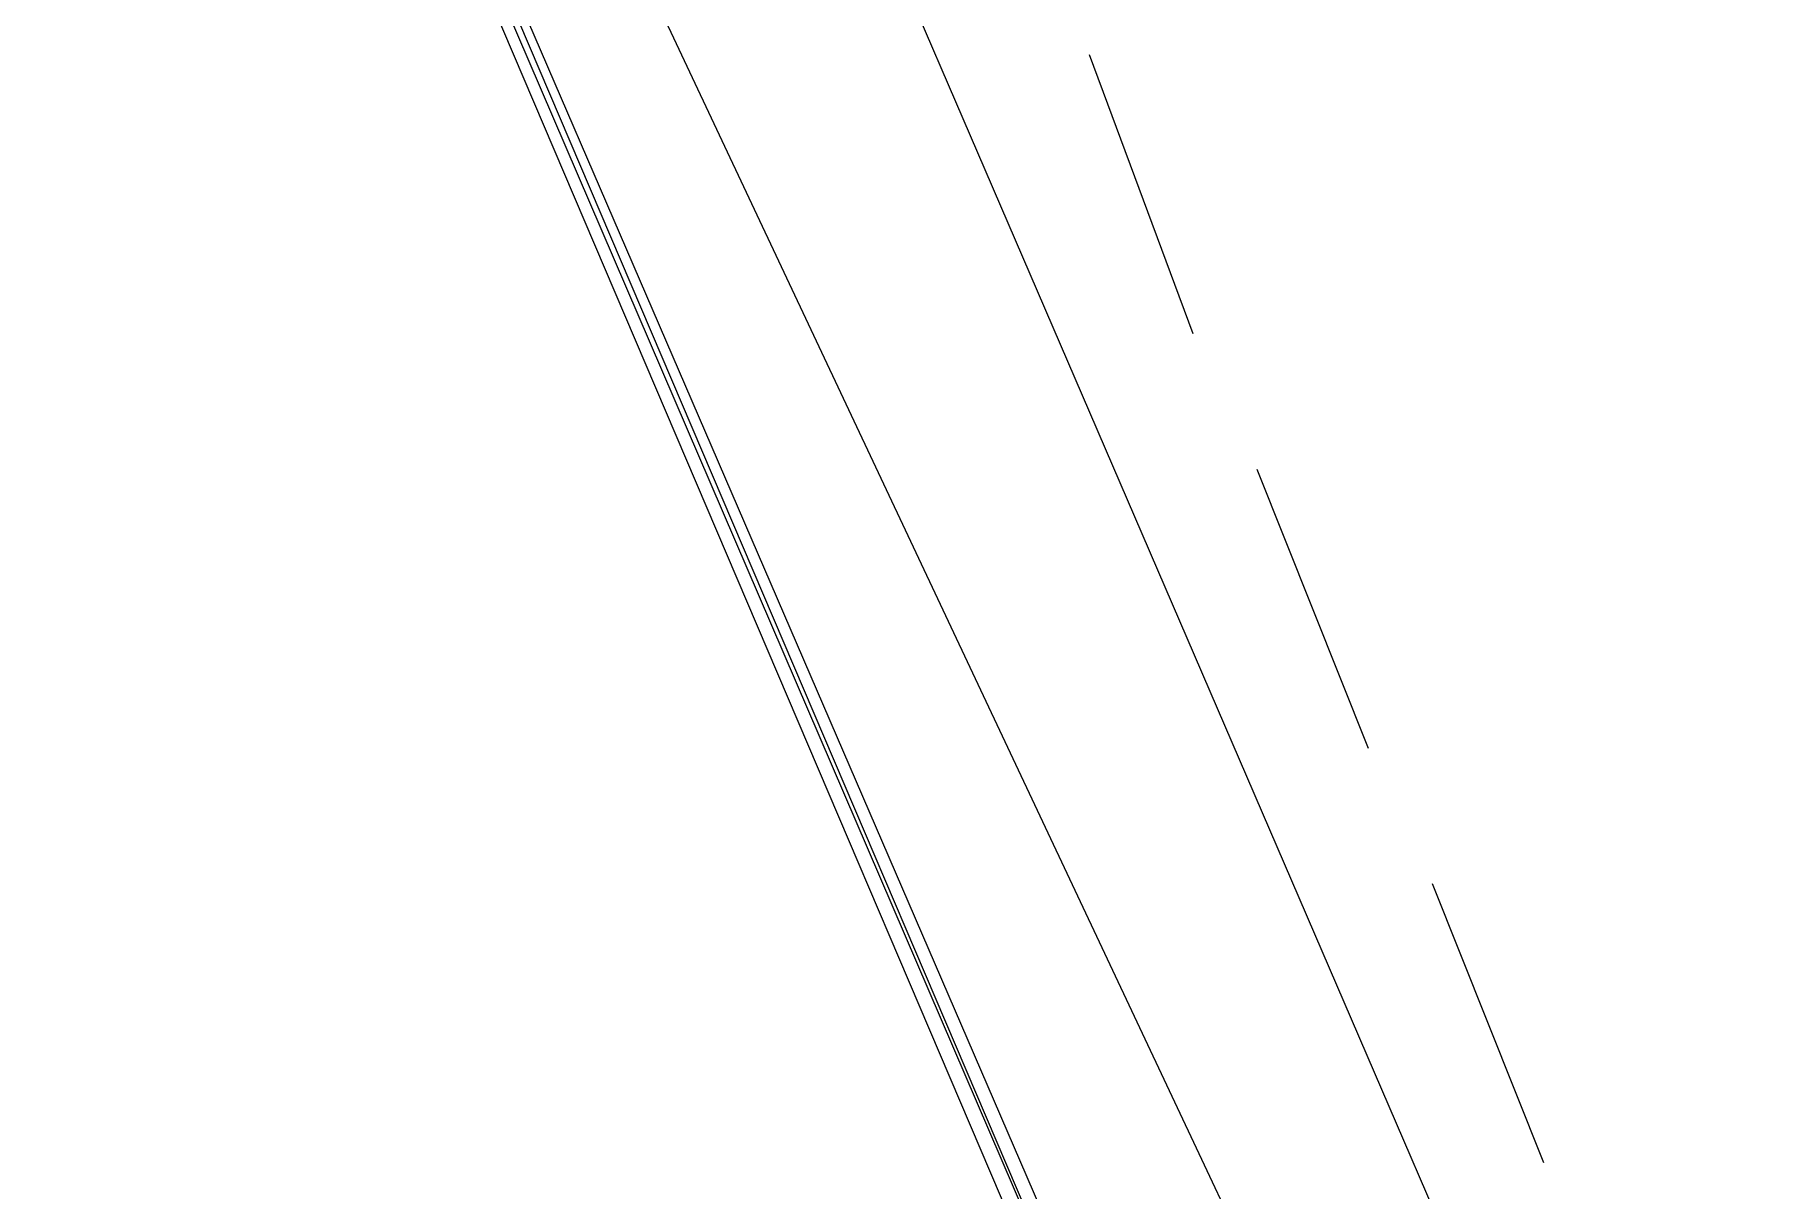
# Model space of a CAD drawing. Header units: feet. Extents: x -84 to 198, y -22 to 181.
# Drawn here: x 17.169 to 20.063, y 37.051 to 38.985 of the extents above; entities that cross this region are included whole.
import ezdxf

# ---------------------------------------------------------------- set-up
doc = ezdxf.new("R2010")
doc.units = ezdxf.units.FT
doc.layers.add('A-LINEA', color=7, linetype='CONTINUOUS')

msp = doc.modelspace()

# ---------------------------------------------------------------- linework, layer by layer
at = {"layer": 'A-LINEA'}
for p, q in [((17.1689, 41.2494), (22.9956, 28.8755)), ((17.1689, 41.2494), (22.9956, 28.8755)), ((19.9067, 36.0978), (18.44, 39.4978)), ((19.9067, 36.0978), (18.44, 39.4978)), ((18.9333, 38.9511), (19.1067, 38.4844)), ((18.9333, 38.9511), (19.1067, 38.4844)), ((19.2133, 38.2578), (19.4, 37.7911)), ((19.2133, 38.2578), (19.4, 37.7911)), ((19.5067, 37.5644), (19.6933, 37.0978)), ((19.5067, 37.5644), (19.6933, 37.0978))]:
    msp.add_line(p, q, dxfattribs=at)
for points in [[(19.3467, 35.7244), (17.8, 39.3511), (17.8133, 39.3644), (19.3733, 35.7378), (19.36, 35.7244), (19.3467, 35.7244)], [(19.3467, 35.7244), (17.8, 39.3511), (17.8133, 39.3644), (19.3733, 35.7378), (19.36, 35.7244), (19.3467, 35.7244)], [(19.3733, 35.7378), (17.8267, 39.3644), (17.84, 39.3644), (19.4, 35.7511), (19.3867, 35.7378), (19.3733, 35.7378)], [(19.3733, 35.7378), (17.8267, 39.3644), (17.84, 39.3644), (19.4, 35.7511), (19.3867, 35.7378), (19.3733, 35.7378)]]:
    msp.add_lwpolyline(points, dxfattribs=at)

doc.saveas('drawing.dxf')
